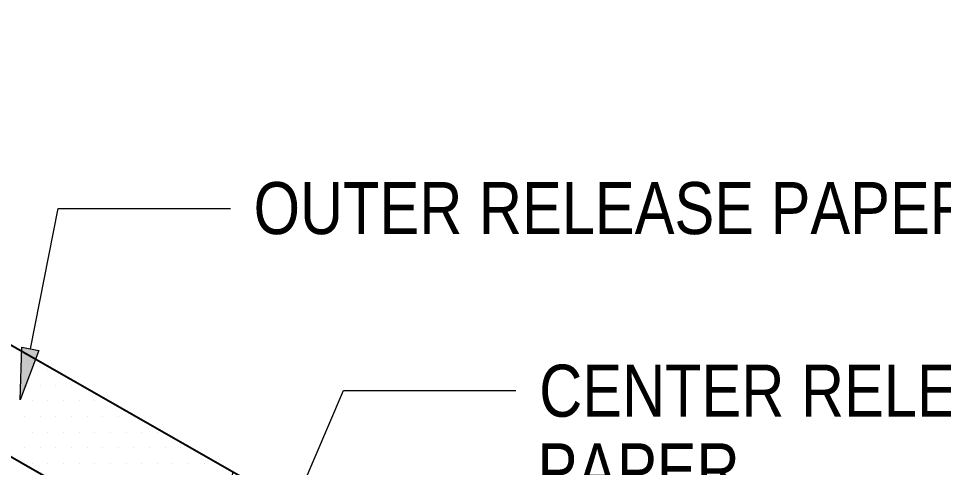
# Model space of a CAD drawing. Header units: inches. Extents: x -26 to 76, y -16 to 22.
# Drawn here: x -7.466 to -6.355, y 10.528 to 11.068 of the extents above; entities that cross this region are included whole.
import ezdxf

# ---------------------------------------------------------------- set-up
doc = ezdxf.new("R2010")
doc.units = ezdxf.units.IN
doc.header["$MEASUREMENT"] = 0
for name, color, linetype, lineweight in [('.ATI-HATCH', 7, 'Continuous', 0), ('.ATI-TEXT_2', 7, 'Continuous', 0), ('G-ANNO-TTLB', 7, 'Continuous', 0), ('TYVEK', 7, 'Continuous', 0)]:
    doc.layers.add(name, color=color, linetype=linetype, lineweight=lineweight)

# ---------------------------------------------------------------- blocks, each defined once
blk = doc.blocks.new('Block_57')
at = {"layer": '.ATI-TEXT_2', "true_color": 0x000000, "transparency": 33554687}
h = blk.add_hatch(color=18, dxfattribs=at)
h.dxf.hatch_style = 2
h.paths.add_polyline_path([(-7.4413, 10.6689), (-7.4637, 10.6096), (-7.4618, 10.6729)])
at = {"layer": '.ATI-TEXT_2', "color": 18, "lineweight": 0, "true_color": 0x000000}
for p, q in [((-7.4516, 10.6709), (-7.4182, 10.8397)), ((-7.4182, 10.8397), (-7.2113, 10.8397))]:
    blk.add_line(p, q, dxfattribs=at)
at = {"layer": '.ATI-TEXT_2'}
blk.add_lwpolyline([(-7.4413, 10.6689), (-7.4637, 10.6096), (-7.4618, 10.6729), (-7.4618, 10.6729)], close=True, dxfattribs=at)
at = {"layer": '.ATI-TEXT_2', "insert": (-7.1836, 10.8079), "char_height": 0.2, "attachment_point": 7}
blk.add_mtext('\\C18;\\c0;\\FArial Narrow|b0|i0|c1;\\H0.062519;\\W1.000000;OUTER RELEASE PAPER', dxfattribs=at)
blk = doc.blocks.new('Block_59')
at = {"layer": '.ATI-TEXT_2', "char_height": 0.2, "attachment_point": 7}
for s, insert in [('\\C18;\\c0;\\FArial Narrow|b0|i0|c1;\\H0.062519;\\W1.000000;CENTER RELEASE', (-6.8407, 10.5885)), ('\\C18;\\c0;\\FArial Narrow|b0|i0|c1;\\H0.062519;\\W1.000000;PAPER', (-6.8428, 10.4948))]:
    blk.add_mtext(s, dxfattribs=dict(at, insert=insert))
blk = doc.blocks.new('Block_58')
at = {"layer": '.ATI-TEXT_2', "true_color": 0x000000, "transparency": 33554687}
h = blk.add_hatch(color=18, dxfattribs=at)
h.dxf.hatch_style = 2
h.paths.add_polyline_path([(-7.195, 10.317), (-7.2292, 10.2637), (-7.2141, 10.3252)])
at = {"layer": '.ATI-TEXT_2', "color": 18, "lineweight": 0, "true_color": 0x000000}
for p, q in [((-7.2045, 10.3211), (-7.0755, 10.6209)), ((-7.0755, 10.6209), (-6.8686, 10.6209))]:
    blk.add_line(p, q, dxfattribs=at)
at = {"layer": '.ATI-TEXT_2'}
blk.add_lwpolyline([(-7.195, 10.317), (-7.2292, 10.2637), (-7.2141, 10.3252), (-7.2141, 10.3252)], close=True, dxfattribs=at)
blk.add_blockref('Block_59', (0, 0), dxfattribs=at)
blk = doc.blocks.new('Block_337')
at = {"layer": '.ATI-HATCH'}
for points, knots in [([(-8.1085, 11.0369), (-8.1085, 11.0369), (-8.2252, 10.9694), (-8.2252, 10.9694), (-8.2252, 10.9694), (-7.219, 10.3949), (-7.219, 10.3949), (-7.219, 10.3949), (-7.209, 10.5233), (-7.209, 10.5233), (-7.209, 10.5233), (-8.1085, 11.0369), (-8.1085, 11.0369)], [0, 0, 0, 0, 1, 1, 1, 2, 2, 2, 3, 3, 3, 4, 4, 4, 4]), ([(-8.2252, 10.9694), (-8.2252, 10.9694), (-8.3418, 10.9019), (-8.3418, 10.9019), (-8.3418, 10.9019), (-8.4585, 10.8344), (-8.4585, 10.8344), (-8.4585, 10.8344), (-6.5914, 9.7682), (-6.5914, 9.7682), (-6.5914, 9.7682), (-6.358, 9.9032), (-6.358, 9.9032), (-6.358, 9.9032), (-8.2252, 10.9694), (-8.2252, 10.9694)], [0, 0, 0, 0, 1, 1, 1, 2, 2, 2, 3, 3, 3, 4, 4, 4, 5, 5, 5, 5])]:
    blk.add_open_spline(points, degree=3, knots=knots, dxfattribs=at)
at = {"layer": '.ATI-HATCH', "color": 8, "lineweight": 0, "true_color": 0x808080}
for points in [[(-7.4586, 10.6646), (-7.4586, 10.6646), (-7.4586, 10.6646), (-7.4586, 10.6646)], [(-7.4493, 10.6458), (-7.4493, 10.6458), (-7.4493, 10.6458), (-7.4493, 10.6458)], [(-7.4305, 10.6458), (-7.4305, 10.6458), (-7.4305, 10.6458), (-7.4305, 10.6458)], [(-7.4586, 10.6271), (-7.4586, 10.6271), (-7.4586, 10.6271), (-7.4586, 10.6271)], [(-7.4399, 10.6271), (-7.4399, 10.6271), (-7.4399, 10.6271), (-7.4399, 10.6271)], [(-7.4211, 10.6271), (-7.4211, 10.6271), (-7.4211, 10.6271), (-7.4211, 10.6271)], [(-7.4024, 10.6271), (-7.4024, 10.6271), (-7.4024, 10.6271), (-7.4024, 10.6271)], [(-7.4493, 10.6083), (-7.4493, 10.6083), (-7.4493, 10.6083), (-7.4493, 10.6083)], [(-7.4305, 10.6083), (-7.4305, 10.6083), (-7.4305, 10.6083), (-7.4305, 10.6083)], [(-7.4117, 10.6083), (-7.4117, 10.6083), (-7.4117, 10.6083), (-7.4117, 10.6083)], [(-7.393, 10.6083), (-7.393, 10.6083), (-7.393, 10.6083), (-7.393, 10.6083)], [(-7.3742, 10.6083), (-7.3742, 10.6083), (-7.3742, 10.6083), (-7.3742, 10.6083)], [(-7.4586, 10.5896), (-7.4586, 10.5896), (-7.4586, 10.5896), (-7.4586, 10.5896)], [(-7.4399, 10.5896), (-7.4399, 10.5896), (-7.4399, 10.5896), (-7.4399, 10.5896)], [(-7.4211, 10.5896), (-7.4211, 10.5896), (-7.4211, 10.5896), (-7.4211, 10.5896)], [(-7.4024, 10.5896), (-7.4024, 10.5896), (-7.4024, 10.5896), (-7.4024, 10.5896)], [(-7.3836, 10.5896), (-7.3836, 10.5896), (-7.3836, 10.5896), (-7.3836, 10.5896)], [(-7.3649, 10.5896), (-7.3649, 10.5896), (-7.3649, 10.5896), (-7.3649, 10.5896)], [(-7.3461, 10.5896), (-7.3461, 10.5896), (-7.3461, 10.5896), (-7.3461, 10.5896)], [(-7.3273, 10.5896), (-7.3273, 10.5896), (-7.3273, 10.5896), (-7.3273, 10.5896)], [(-7.4493, 10.5708), (-7.4493, 10.5708), (-7.4493, 10.5708), (-7.4493, 10.5708)], [(-7.4305, 10.5708), (-7.4305, 10.5708), (-7.4305, 10.5708), (-7.4305, 10.5708)], [(-7.4117, 10.5708), (-7.4117, 10.5708), (-7.4117, 10.5708), (-7.4117, 10.5708)], [(-7.393, 10.5708), (-7.393, 10.5708), (-7.393, 10.5708), (-7.393, 10.5708)], [(-7.3742, 10.5708), (-7.3742, 10.5708), (-7.3742, 10.5708), (-7.3742, 10.5708)], [(-7.3555, 10.5708), (-7.3555, 10.5708), (-7.3555, 10.5708), (-7.3555, 10.5708)], [(-7.3367, 10.5708), (-7.3367, 10.5708), (-7.3367, 10.5708), (-7.3367, 10.5708)], [(-7.318, 10.5708), (-7.318, 10.5708), (-7.318, 10.5708), (-7.318, 10.5708)], [(-7.2992, 10.5708), (-7.2992, 10.5708), (-7.2992, 10.5708), (-7.2992, 10.5708)], [(-7.4586, 10.5521), (-7.4586, 10.5521), (-7.4586, 10.5521), (-7.4586, 10.5521)], [(-7.4399, 10.5521), (-7.4399, 10.5521), (-7.4399, 10.5521), (-7.4399, 10.5521)], [(-7.4211, 10.5521), (-7.4211, 10.5521), (-7.4211, 10.5521), (-7.4211, 10.5521)], [(-7.4024, 10.5521), (-7.4024, 10.5521), (-7.4024, 10.5521), (-7.4024, 10.5521)], [(-7.3836, 10.5521), (-7.3836, 10.5521), (-7.3836, 10.5521), (-7.3836, 10.5521)], [(-7.3649, 10.5521), (-7.3649, 10.5521), (-7.3649, 10.5521), (-7.3649, 10.5521)], [(-7.3461, 10.5521), (-7.3461, 10.5521), (-7.3461, 10.5521), (-7.3461, 10.5521)], [(-7.3273, 10.5521), (-7.3273, 10.5521), (-7.3273, 10.5521), (-7.3273, 10.5521)], [(-7.3086, 10.5521), (-7.3086, 10.5521), (-7.3086, 10.5521), (-7.3086, 10.5521)], [(-7.2898, 10.5521), (-7.2898, 10.5521), (-7.2898, 10.5521), (-7.2898, 10.5521)], [(-7.2711, 10.5521), (-7.2711, 10.5521), (-7.2711, 10.5521), (-7.2711, 10.5521)], [(-7.4493, 10.5333), (-7.4493, 10.5333), (-7.4493, 10.5333), (-7.4493, 10.5333)], [(-7.4305, 10.5333), (-7.4305, 10.5333), (-7.4305, 10.5333), (-7.4305, 10.5333)], [(-7.4117, 10.5333), (-7.4117, 10.5333), (-7.4117, 10.5333), (-7.4117, 10.5333)], [(-7.393, 10.5333), (-7.393, 10.5333), (-7.393, 10.5333), (-7.393, 10.5333)], [(-7.3742, 10.5333), (-7.3742, 10.5333), (-7.3742, 10.5333), (-7.3742, 10.5333)], [(-7.3555, 10.5333), (-7.3555, 10.5333), (-7.3555, 10.5333), (-7.3555, 10.5333)], [(-7.3367, 10.5333), (-7.3367, 10.5333), (-7.3367, 10.5333), (-7.3367, 10.5333)], [(-7.318, 10.5333), (-7.318, 10.5333), (-7.318, 10.5333), (-7.318, 10.5333)], [(-7.2992, 10.5333), (-7.2992, 10.5333), (-7.2992, 10.5333), (-7.2992, 10.5333)], [(-7.2805, 10.5333), (-7.2805, 10.5333), (-7.2805, 10.5333), (-7.2805, 10.5333)], [(-7.2617, 10.5333), (-7.2617, 10.5333), (-7.2617, 10.5333), (-7.2617, 10.5333)], [(-7.2429, 10.5333), (-7.2429, 10.5333), (-7.2429, 10.5333), (-7.2429, 10.5333)]]:
    blk.add_open_spline(points, degree=3, dxfattribs=at)

msp = doc.modelspace()

# ---------------------------------------------------------------- hatches: boundary and pattern name
at = {"layer": 'G-ANNO-TTLB', "true_color": 0xff00ff, "transparency": 33554687}
h = msp.add_hatch(color=6, dxfattribs=at)
edge = h.paths.add_edge_path()
edge.add_spline(control_points=[(20.0342, -15.1346), (20.0342, -15.1346), (-20.6658, -15.1346), (-20.6658, -15.1346), (-20.6658, -15.1346), (-20.6658, 19.0008), (-20.6658, 19.0008), (-20.6658, 19.0008), (20.0342, 19.0008), (20.0342, 19.0008), (20.0342, 19.0008), (20.0342, -15.1346), (20.0342, -15.1346)], knot_values=[0, 0, 0, 0, 1, 1, 1, 2, 2, 2, 3, 3, 3, 4, 4, 4, 4], degree=3, periodic=0)
edge = h.paths.add_edge_path()
edge.add_spline(control_points=[(-20.5408, 18.8757), (-20.5408, 18.8757), (-20.5408, -15.0095), (-20.5408, -15.0095), (-20.5408, -15.0095), (19.9092, -15.0095), (19.9092, -15.0095), (19.9092, -15.0095), (19.9092, 18.8757), (19.9092, 18.8757), (19.9092, 18.8757), (-20.5408, 18.8757), (-20.5408, 18.8757)], knot_values=[0, 0, 0, 0, 1, 1, 1, 2, 2, 2, 3, 3, 3, 4, 4, 4, 4], degree=3, periodic=0)
edge.add_line((-20.5408, 18.8757), (-20.5408, 18.8757))

# ---------------------------------------------------------------- linework, layer by layer
at = {"layer": 'G-ANNO-TTLB'}
for points in [[(20.0342, -15.1346), (20.0342, -15.1346), (-20.6658, -15.1346), (-20.6658, -15.1346), (-20.6658, -15.1346), (-20.6658, 19.0008), (-20.6658, 19.0008), (-20.6658, 19.0008), (20.0342, 19.0008), (20.0342, 19.0008), (20.0342, 19.0008), (20.0342, -15.1346), (20.0342, -15.1346)], [(-20.5408, 18.8757), (-20.5408, 18.8757), (-20.5408, -15.0095), (-20.5408, -15.0095), (-20.5408, -15.0095), (19.9092, -15.0095), (19.9092, -15.0095), (19.9092, -15.0095), (19.9092, 18.8757), (19.9092, 18.8757), (19.9092, 18.8757), (-20.5408, 18.8757), (-20.5408, 18.8757)]]:
    msp.add_open_spline(points, degree=3, knots=[0, 0, 0, 0, 1, 1, 1, 2, 2, 2, 3, 3, 3, 4, 4, 4, 4], dxfattribs=at)
at = {"layer": 'TYVEK', "color": 4, "lineweight": 25, "true_color": 0x00ffff}
for p, q in [((-6.2413, 9.9708), (-8.1085, 11.0369)), ((-6.358, 9.9032), (-8.2252, 10.9694))]:
    msp.add_line(p, q, dxfattribs=at)

# ---------------------------------------------------------------- block references
at = {"layer": '.ATI-HATCH'}
msp.add_blockref('Block_337', (0, 0), dxfattribs=at)
at = {"layer": '.ATI-TEXT_2'}
for name in ['Block_57', 'Block_58']:
    msp.add_blockref(name, (0, 0), dxfattribs=at)

doc.saveas('drawing.dxf')
